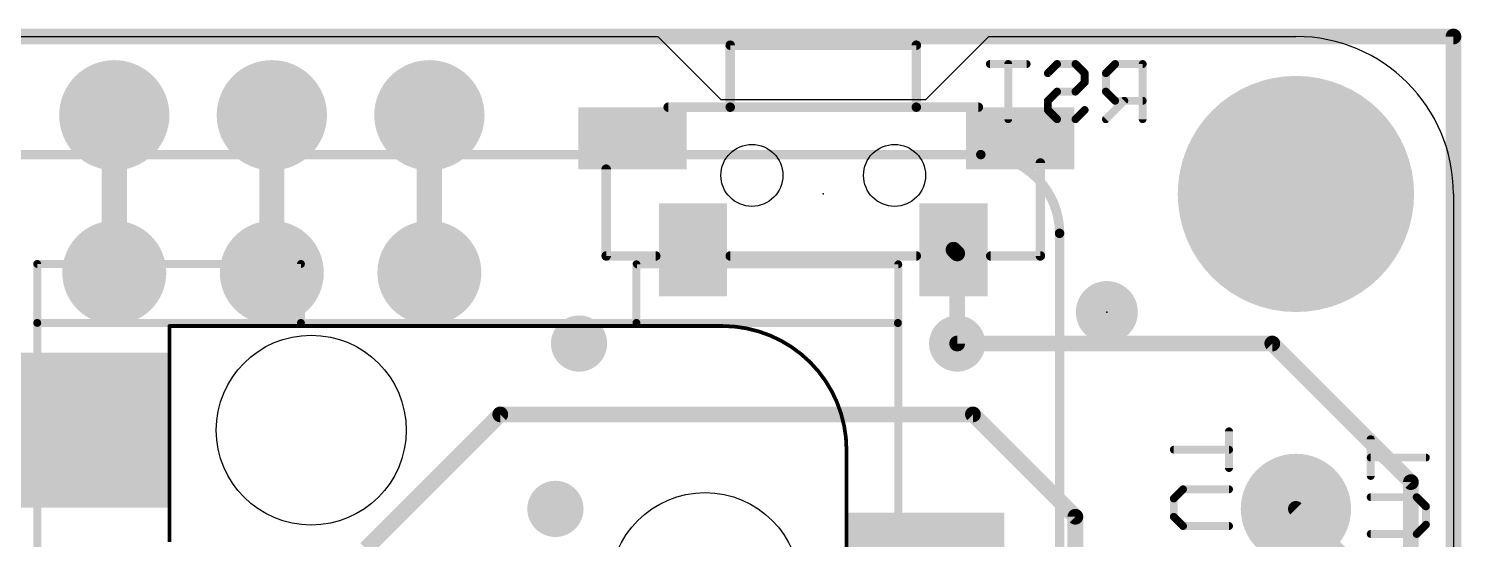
# Model space of a CAD drawing. Extents: x -0.1 to 50.9, y -0.1 to 23.
# Drawn here: x 27.83 to 50.93, y 14.75 to 22.99 of the extents above; entities that cross this region are included whole.
import ezdxf

# ---------------------------------------------------------------- set-up
doc = ezdxf.new("R2010")
doc.units = 0
for name, color, linetype in [('1', 12, 'CONTINUOUS'), ('16', 5, 'CONTINUOUS'), ('17', 110, 'CONTINUOUS'), ('18', 110, 'CONTINUOUS'), ('20', 53, 'CONTINUOUS'), ('21', 40, 'CONTINUOUS'), ('22', 6, 'CONTINUOUS'), ('23', 40, 'CONTINUOUS')]:
    doc.layers.add(name, color=color, linetype=linetype)

# ---------------------------------------------------------------- blocks, each defined once
blk = doc.blocks.new('PIE')
at = {"const_width": 0.5}
blk.add_lwpolyline([(0, -0.25, 1), (0, 0.25, 1), (0, -0.25)], format="xyb", dxfattribs=at)
blk = doc.blocks.new('ROUNDP')
at = {"const_width": 0.5}
blk.add_lwpolyline([(0, -0.25, 1), (0, 0.25, 1), (0, -0.25)], format="xyb", dxfattribs=at)
blk = doc.blocks.new('RECT')
blk.add_solid([(-0.5, -0.5), (0.5, -0.5), (-0.5, 0.5), (0.5, 0.5)])
blk = doc.blocks.new('ROUNDV')
at = {"const_width": 0.5}
blk.add_lwpolyline([(0, -0.25, 1), (0, 0.25, 1), (0, -0.25)], format="xyb", dxfattribs=at)

msp = doc.modelspace()

# ---------------------------------------------------------------- linework, layer by layer
at = {"layer": '1'}
for points, const_width in [([(50.8, 22.86), (0, 22.86)], 0.254), ([(50.8, 0), (50.8, 22.86)], 0.254), ([(29.21, 19.05), (29.21, 21.59)], 0.4064), ([(31.75, 19.05), (31.75, 21.59)], 0.4064), ([(34.29, 21.59), (34.29, 19.05)], 0.4064), ([(42.799, 19.361), (42.74, 19.42)], 0.254), ([(42.799, 17.907), (42.799, 19.361)], 0.254), ([(33.2662, 14.5973), (35.433, 16.764)], 0.254), ([(35.433, 16.764), (43.053, 16.764)], 0.254), ([(43.053, 16.764), (44.704, 15.113)], 0.254), ([(44.704, 15.113), (44.704, 12.7)], 0.254)]:
    msp.add_lwpolyline(points, dxfattribs=dict(at, const_width=const_width))
for points, const_width in [([(50.8635, 22.86, 1), (50.7365, 22.86)], 0.127), ([(50.8, 22.7965, 1), (50.8, 22.9235)], 0.127), ([(29.3116, 21.59, 1), (29.1084, 21.59)], 0.2032), ([(31.8516, 21.59, 1), (31.6484, 21.59)], 0.2032), ([(34.3916, 21.59, 1), (34.1884, 21.59)], 0.2032), ([(42.7849, 19.4649, 1), (42.6951, 19.3751)], 0.127), ([(42.8625, 19.361, 1), (42.7355, 19.361)], 0.127), ([(42.7541, 19.3161, 1), (42.8439, 19.4059)], 0.127), ([(29.1084, 19.05, 1), (29.3116, 19.05)], 0.2032), ([(31.6484, 19.05, 1), (31.8516, 19.05)], 0.2032), ([(34.1884, 19.05, 1), (34.3916, 19.05)], 0.2032), ([(42.7355, 17.907, 1), (42.8625, 17.907)], 0.127), ([(35.433, 16.8275, 1), (35.433, 16.7005)], 0.127), ([(35.4779, 16.7191, 1), (35.3881, 16.8089)], 0.127), ([(43.0979, 16.8089, 1), (43.0081, 16.7191)], 0.127), ([(43.053, 16.7005, 1), (43.053, 16.8275)], 0.127), ([(44.7675, 15.113, 1), (44.6405, 15.113)], 0.127), ([(44.6591, 15.0681, 1), (44.7489, 15.1579)], 0.127)]:
    msp.add_lwpolyline(points, format="xyb", dxfattribs=dict(at, const_width=const_width))
at = {"layer": '16', "const_width": 0.254}
for points in [[(50.8, 22.86), (0, 22.86)], [(50.8, 0), (50.8, 22.86)], [(47.879, 17.907), (42.799, 17.907)], [(50.1142, 15.6718), (47.879, 17.907)], [(50.1142, 6.6802), (50.1142, 15.6718)], [(49.657, 13.843), (48.26, 15.24)]]:
    msp.add_lwpolyline(points, dxfattribs=at)
at = {"layer": '16', "const_width": 0.127}
for points in [[(50.8635, 22.86, 1), (50.7365, 22.86)], [(50.8, 22.7965, 1), (50.8, 22.9235)], [(42.799, 17.9705, 1), (42.799, 17.8435)], [(47.9239, 17.9519, 1), (47.8341, 17.8621)], [(47.879, 17.8435, 1), (47.879, 17.9705)], [(50.1777, 15.6718, 1), (50.0507, 15.6718)], [(50.0693, 15.6269, 1), (50.1591, 15.7167)], [(48.3049, 15.2849, 1), (48.2151, 15.1951)]]:
    msp.add_lwpolyline(points, format="xyb", dxfattribs=at)
at = {"layer": '20'}
for p, q in [((2.54, 22.86), (37.973, 22.86)), ((37.973, 22.86), (38.989, 21.844)), ((42.291, 21.844), (43.307, 22.86)), ((43.307, 22.86), (48.26, 22.86)), ((38.989, 21.844), (42.291, 21.844)), ((50.8, 20.32), (50.8, 2.54))]:
    msp.add_line(p, q, dxfattribs=at)
for centre, radius in [((39.49, 20.62), 0.5), ((41.79, 20.62), 0.5), ((32.385, 16.51), 1.5318), ((38.735, 13.97), 1.5318)]:
    msp.add_circle(centre, radius, dxfattribs=at)
msp.add_arc((48.26, 20.32), 2.54, 0, 90, dxfattribs=at)
at = {"layer": '21'}
for points, const_width in [([(42.14, 22.72), (39.14, 22.72)], 0.1524), ([(39.14, 22.72), (39.14, 21.72)], 0.1524), ([(42.14, 21.72), (42.14, 22.72)], 0.1524), ([(39.14, 21.72), (38.14, 21.72)], 0.1524), ([(42.14, 21.72), (39.14, 21.72)], 0.1524), ([(43.14, 21.72), (42.14, 21.72)], 0.1524), ([(37.14, 19.32), (37.14, 20.72)], 0.1524), ([(44.14, 20.82), (44.14, 19.32)], 0.1524), ([(37.94, 19.32), (37.14, 19.32)], 0.1524), ([(42.14, 19.32), (39.14, 19.32)], 0.1524), ([(44.14, 19.32), (43.34, 19.32)], 0.1524), ([(30.1, 14.705), (30.1, 18.19)], 0.06), ([(30.1, 18.19), (39.015, 18.19)], 0.06), ([(49.4657, 15.7713), (49.4657, 16.3644)], 0.127), ([(41.015, 16.19), (41.015, 12.285)], 0.06), ([(50.3555, 16.0678), (49.4657, 16.0678)], 0.127), ([(50.2072, 15.4289), (49.4657, 15.4289)], 0.127), ([(50.3555, 15.2806), (50.2072, 15.4289)], 0.127), ([(50.3555, 14.984), (50.3555, 15.2806)], 0.127), ([(50.2072, 14.8357), (50.3555, 14.984)], 0.127), ([(49.4657, 14.8357), (50.2072, 14.8357)], 0.127)]:
    msp.add_lwpolyline(points, dxfattribs=dict(at, const_width=const_width))
for points, const_width in [([(39.14, 22.7581, 1), (39.14, 22.6819)], 0.0762), ([(39.1781, 22.72, 1), (39.1019, 22.72)], 0.0762), ([(42.1781, 22.72, 1), (42.1019, 22.72)], 0.0762), ([(42.14, 22.6819, 1), (42.14, 22.7581)], 0.0762), ([(38.14, 21.7581, 1), (38.14, 21.6819)], 0.0762), ([(39.14, 21.7581, 1), (39.14, 21.6819)], 0.0762), ([(39.1019, 21.72, 1), (39.1781, 21.72)], 0.0762), ([(39.14, 21.6819, 1), (39.14, 21.7581)], 0.0762), ([(42.14, 21.7581, 1), (42.14, 21.6819)], 0.0762), ([(42.1019, 21.72, 1), (42.1781, 21.72)], 0.0762), ([(42.14, 21.6819, 1), (42.14, 21.7581)], 0.0762), ([(43.14, 21.6819, 1), (43.14, 21.7581)], 0.0762), ([(37.1781, 20.72, 1), (37.1019, 20.72)], 0.0762), ([(44.1781, 20.82, 1), (44.1019, 20.82)], 0.0762), ([(37.14, 19.3581, 1), (37.14, 19.2819)], 0.0762), ([(37.1019, 19.32, 1), (37.1781, 19.32)], 0.0762), ([(37.94, 19.2819, 1), (37.94, 19.3581)], 0.0762), ([(39.14, 19.3581, 1), (39.14, 19.2819)], 0.0762), ([(42.14, 19.2819, 1), (42.14, 19.3581)], 0.0762), ([(43.34, 19.3581, 1), (43.34, 19.2819)], 0.0762), ([(44.1019, 19.32, 1), (44.1781, 19.32)], 0.0762), ([(44.14, 19.2819, 1), (44.14, 19.3581)], 0.0762), ([(30.115, 18.19, 1), (30.085, 18.19)], 0.03), ([(30.1, 18.205, 1), (30.1, 18.175)], 0.03), ([(41.015, 16.19, 0.4142), (39.015, 18.19)], 0.06), ([(39.015, 18.205, 1), (39.015, 18.175)], 0.03), ([(39.015, 18.175, 1), (39.015, 18.205)], 0.03), ([(49.4975, 16.3644, 1), (49.434, 16.3644)], 0.0635), ([(41.03, 16.19, 1), (41, 16.19)], 0.03), ([(41, 16.19, 1), (41.03, 16.19)], 0.03), ([(49.4657, 16.0996, 1), (49.4657, 16.0361)], 0.0635), ([(50.3555, 16.0361, 1), (50.3555, 16.0996)], 0.0635), ([(49.434, 15.7713, 1), (49.4975, 15.7713)], 0.0635), ([(49.4657, 15.4607, 1), (49.4657, 15.3972)], 0.0635), ([(50.2297, 15.4514, 1), (50.1848, 15.4065)], 0.0635), ([(50.2072, 15.3972, 1), (50.2072, 15.4607)], 0.0635), ([(50.3873, 15.2806, 1), (50.3237, 15.2806)], 0.0635), ([(50.333, 15.2582, 1), (50.378, 15.3031)], 0.0635), ([(50.3237, 14.984, 1), (50.3873, 14.984)], 0.0635), ([(50.378, 14.9616, 1), (50.333, 15.0065)], 0.0635), ([(49.4657, 14.8675, 1), (49.4657, 14.804)], 0.0635), ([(50.1848, 14.8582, 1), (50.2297, 14.8133)], 0.0635), ([(50.2072, 14.804, 1), (50.2072, 14.8675)], 0.0635)]:
    msp.add_lwpolyline(points, format="xyb", dxfattribs=dict(at, const_width=const_width))
at = {"layer": '22'}
for points, const_width in [([(43.9187, 22.4163), (43.3256, 22.4163)], 0.127), ([(43.6222, 21.5265), (43.6222, 22.4163)], 0.127), ([(44.2611, 22.268), (44.4094, 22.4163)], 0.127), ([(44.4094, 22.4163), (44.706, 22.4163)], 0.127), ([(44.706, 22.4163), (44.8543, 22.268)], 0.127), ([(45.3449, 22.4163), (45.1966, 22.268)], 0.127), ([(45.7898, 22.4163), (45.3449, 22.4163)], 0.127), ([(45.7898, 21.5265), (45.7898, 22.4163)], 0.127), ([(44.8543, 22.1197), (44.706, 21.9714)], 0.127), ([(44.8543, 22.268), (44.8543, 22.1197)], 0.127), ([(45.1966, 22.268), (45.1966, 21.9714)], 0.127), ([(44.4094, 21.9714), (44.2611, 21.8231)], 0.127), ([(44.706, 21.9714), (44.4094, 21.9714)], 0.127), ([(45.1966, 21.9714), (45.3449, 21.8231)], 0.127), ([(44.2611, 21.8231), (44.2611, 21.6748)], 0.127), ([(44.2611, 21.6748), (44.4094, 21.5265)], 0.127), ([(44.706, 21.5265), (44.8543, 21.6748)], 0.127), ([(45.4932, 21.8231), (45.1966, 21.5265)], 0.127), ([(45.3449, 21.8231), (45.7898, 21.8231)], 0.127), ([(44.4094, 21.5265), (44.706, 21.5265)], 0.127), ([(43.18, 20.955), (26.67, 20.955)], 0.1524), ([(44.45, 3.175), (44.45, 19.685)], 0.1524), ([(27.968, 18.24), (27.968, 19.191)], 0.127), ([(27.968, 19.191), (32.219, 19.191)], 0.127), ([(32.219, 19.191), (32.219, 18.24)], 0.127), ([(37.628, 18.24), (37.628, 19.185)], 0.127), ([(37.637, 19.185), (41.849, 19.185)], 0.127), ([(41.849, 19.185), (41.849, 4.899)], 0.127), ([(27.968, 4.899), (27.968, 18.24)], 0.127), ([(32.219, 18.24), (27.968, 18.24)], 0.127), ([(32.219, 18.24), (37.628, 18.24)], 0.127), ([(37.628, 18.24), (41.843, 18.24)], 0.127), ([(41.843, 18.24), (41.843, 18.237)], 0.127), ([(47.1813, 15.8983), (47.1813, 16.4914)], 0.127), ([(46.2915, 16.1948), (47.1813, 16.1948)], 0.127), ([(46.2915, 15.4076), (46.4398, 15.5559)], 0.127), ([(46.4398, 15.5559), (47.1813, 15.5559)], 0.127), ([(46.2915, 15.111), (46.2915, 15.4076)], 0.127), ([(46.4398, 14.9627), (46.2915, 15.111)], 0.127), ([(47.1813, 14.9627), (46.4398, 14.9627)], 0.127)]:
    msp.add_lwpolyline(points, dxfattribs=dict(at, const_width=const_width))
for points, const_width in [([(43.3256, 22.448, 1), (43.3256, 22.3845)], 0.0635), ([(43.6539, 22.4163, 1), (43.5904, 22.4163)], 0.0635), ([(43.9187, 22.3845, 1), (43.9187, 22.448)], 0.0635), ([(44.4094, 22.448, 1), (44.4094, 22.3845)], 0.0635), ([(44.4318, 22.3938, 1), (44.3869, 22.4387)], 0.0635), ([(44.7284, 22.4387, 1), (44.6835, 22.3938)], 0.0635), ([(44.706, 22.3845, 1), (44.706, 22.448)], 0.0635), ([(45.3449, 22.448, 1), (45.3449, 22.3845)], 0.0635), ([(45.3674, 22.3938, 1), (45.3224, 22.4387)], 0.0635), ([(45.8215, 22.4163, 1), (45.758, 22.4163)], 0.0635), ([(45.7898, 22.3845, 1), (45.7898, 22.448)], 0.0635), ([(44.2386, 22.2904, 1), (44.2835, 22.2455)], 0.0635), ([(44.886, 22.268, 1), (44.8225, 22.268)], 0.0635), ([(44.8318, 22.2455, 1), (44.8767, 22.2904)], 0.0635), ([(44.8767, 22.0972, 1), (44.8318, 22.1421)], 0.0635), ([(45.2284, 22.268, 1), (45.1649, 22.268)], 0.0635), ([(45.1742, 22.2904, 1), (45.2191, 22.2455)], 0.0635), ([(44.4094, 22.0031, 1), (44.4094, 21.9396)], 0.0635), ([(44.4318, 21.9489, 1), (44.3869, 21.9938)], 0.0635), ([(44.6835, 21.9938, 1), (44.7284, 21.9489)], 0.0635), ([(44.706, 21.9396, 1), (44.706, 22.0031)], 0.0635), ([(44.8225, 22.1197, 1), (44.886, 22.1197)], 0.0635), ([(45.2191, 21.9938, 1), (45.1742, 21.9489)], 0.0635), ([(45.1649, 21.9714, 1), (45.2284, 21.9714)], 0.0635), ([(44.2928, 21.8231, 1), (44.2293, 21.8231)], 0.0635), ([(44.2386, 21.8455, 1), (44.2835, 21.8006)], 0.0635), ([(44.2835, 21.6972, 1), (44.2386, 21.6523)], 0.0635), ([(44.8767, 21.6523, 1), (44.8318, 21.6972)], 0.0635), ([(45.3449, 21.8548, 1), (45.3449, 21.7913)], 0.0635), ([(45.3224, 21.8006, 1), (45.3674, 21.8455)], 0.0635), ([(45.5156, 21.8006, 1), (45.4707, 21.8455)], 0.0635), ([(45.7898, 21.7913, 1), (45.7898, 21.8548)], 0.0635), ([(43.5904, 21.5265, 1), (43.6539, 21.5265)], 0.0635), ([(44.2293, 21.6748, 1), (44.2928, 21.6748)], 0.0635), ([(44.4094, 21.5583, 1), (44.4094, 21.4948)], 0.0635), ([(44.3869, 21.504, 1), (44.4318, 21.549)], 0.0635), ([(44.6835, 21.549, 1), (44.7284, 21.504)], 0.0635), ([(44.706, 21.4948, 1), (44.706, 21.5583)], 0.0635), ([(45.1742, 21.549, 1), (45.2191, 21.504)], 0.0635), ([(45.758, 21.5265, 1), (45.8215, 21.5265)], 0.0635), ([(44.45, 19.685, 0.4142), (43.18, 20.955)], 0.1524), ([(43.18, 20.9931, 1), (43.18, 20.9169)], 0.0762), ([(43.18, 20.9169, 1), (43.18, 20.9931)], 0.0762), ([(44.4881, 19.685, 1), (44.4119, 19.685)], 0.0762), ([(44.4119, 19.685, 1), (44.4881, 19.685)], 0.0762), ([(27.968, 19.2228, 1), (27.968, 19.1593)], 0.0635), ([(27.9997, 19.191, 1), (27.9363, 19.191)], 0.0635), ([(32.2508, 19.191, 1), (32.1872, 19.191)], 0.0635), ([(32.219, 19.1593, 1), (32.219, 19.2228)], 0.0635), ([(37.6598, 19.185, 1), (37.5962, 19.185)], 0.0635), ([(37.637, 19.2168, 1), (37.637, 19.1533)], 0.0635), ([(41.8808, 19.185, 1), (41.8173, 19.185)], 0.0635), ([(41.849, 19.1533, 1), (41.849, 19.2168)], 0.0635), ([(27.968, 18.2718, 1), (27.968, 18.2083)], 0.0635), ([(27.9997, 18.24, 1), (27.9363, 18.24)], 0.0635), ([(27.9363, 18.24, 1), (27.9997, 18.24)], 0.0635), ([(32.1872, 18.24, 1), (32.2508, 18.24)], 0.0635), ([(32.219, 18.2718, 1), (32.219, 18.2083)], 0.0635), ([(32.219, 18.2083, 1), (32.219, 18.2718)], 0.0635), ([(37.628, 18.2718, 1), (37.628, 18.2083)], 0.0635), ([(37.5962, 18.24, 1), (37.6598, 18.24)], 0.0635), ([(37.628, 18.2083, 1), (37.628, 18.2718)], 0.0635), ([(41.8748, 18.24, 1), (41.8113, 18.24)], 0.0635), ([(41.8113, 18.237, 1), (41.8748, 18.237)], 0.0635), ([(41.843, 18.2083, 1), (41.843, 18.2718)], 0.0635), ([(47.213, 16.4914, 1), (47.1495, 16.4914)], 0.0635), ([(46.2915, 16.2266, 1), (46.2915, 16.1631)], 0.0635), ([(47.1813, 16.1631, 1), (47.1813, 16.2266)], 0.0635), ([(47.1495, 15.8983, 1), (47.213, 15.8983)], 0.0635), ([(46.4398, 15.5877, 1), (46.4398, 15.5242)], 0.0635), ([(46.4622, 15.5335, 1), (46.4173, 15.5784)], 0.0635), ([(47.1813, 15.5242, 1), (47.1813, 15.5877)], 0.0635), ([(46.3233, 15.4076, 1), (46.2597, 15.4076)], 0.0635), ([(46.269, 15.4301, 1), (46.314, 15.3852)], 0.0635), ([(46.2597, 15.111, 1), (46.3233, 15.111)], 0.0635), ([(46.314, 15.1335, 1), (46.269, 15.0886)], 0.0635), ([(46.4398, 14.9945, 1), (46.4398, 14.931)], 0.0635), ([(46.4173, 14.9403, 1), (46.4622, 14.9852)], 0.0635), ([(47.1813, 14.931, 1), (47.1813, 14.9945)], 0.0635)]:
    msp.add_lwpolyline(points, format="xyb", dxfattribs=dict(at, const_width=const_width))
at = {"layer": '23'}
for p in [(40.64, 20.32), (45.212, 18.415)]:
    msp.add_point(p, dxfattribs=at)

# ---------------------------------------------------------------- block references
at = {"layer": '1', "xscale": 1.75}
for p in [(37.565, 21.22), (43.815, 21.22)]:
    msp.add_blockref('RECT', p, dxfattribs=at)
at = {"layer": '1', "xscale": 1.5, "yscale": 1.1, "rotation": 270}
for p in [(38.54, 19.42), (42.74, 19.42)]:
    msp.add_blockref('RECT', p, dxfattribs=at)
at = {"layer": '1'}
msp.add_blockref('PIE', (45.212, 18.415), dxfattribs=at)
at = {"layer": '1', "xscale": 2.55, "yscale": 2.5}
for p in [(28.835, 16.51), (42.285, 13.93)]:
    msp.add_blockref('RECT', p, dxfattribs=at)
at = {"layer": '17'}
for p, xscale, yscale, rotation in [((29.21, 21.59), 1.778, 1.778, 180), ((29.21, 21.59), 1.778, 1.778, 180), ((31.75, 21.59), 1.778, 1.778, 180), ((31.75, 21.59), 1.778, 1.778, 180), ((34.29, 21.59), 1.778, 1.778, 180), ((34.29, 21.59), 1.778, 1.778, 180), ((48.26, 20.32), 3.81, 3.81, 180), ((48.26, 20.32), 3.81, 3.81, 180), ((29.21, 19.05), 1.6764, 1.6764, 90), ((29.21, 19.05), 1.6764, 1.6764, 90), ((31.75, 19.05), 1.6764, 1.6764, 90), ((31.75, 19.05), 1.6764, 1.6764, 90), ((34.29, 19.05), 1.6764, 1.6764, 90), ((34.29, 19.05), 1.6764, 1.6764, 90)]:
    msp.add_blockref('ROUNDP', p, dxfattribs=dict(at, xscale=xscale, yscale=yscale, rotation=rotation))
at = {"layer": '17', "xscale": 1.778, "yscale": 1.778}
msp.add_blockref('ROUNDP', (48.26, 15.24), dxfattribs=at)
msp.add_blockref('ROUNDP', (48.26, 15.24), dxfattribs=at)
at = {"layer": '18', "xscale": 0.9064, "yscale": 0.9064}
for p in [(36.703, 17.907), (36.703, 17.907), (42.799, 17.907), (42.799, 17.907), (36.322, 15.24), (36.322, 15.24)]:
    msp.add_blockref('ROUNDV', p, dxfattribs=at)

doc.saveas('drawing.dxf')
